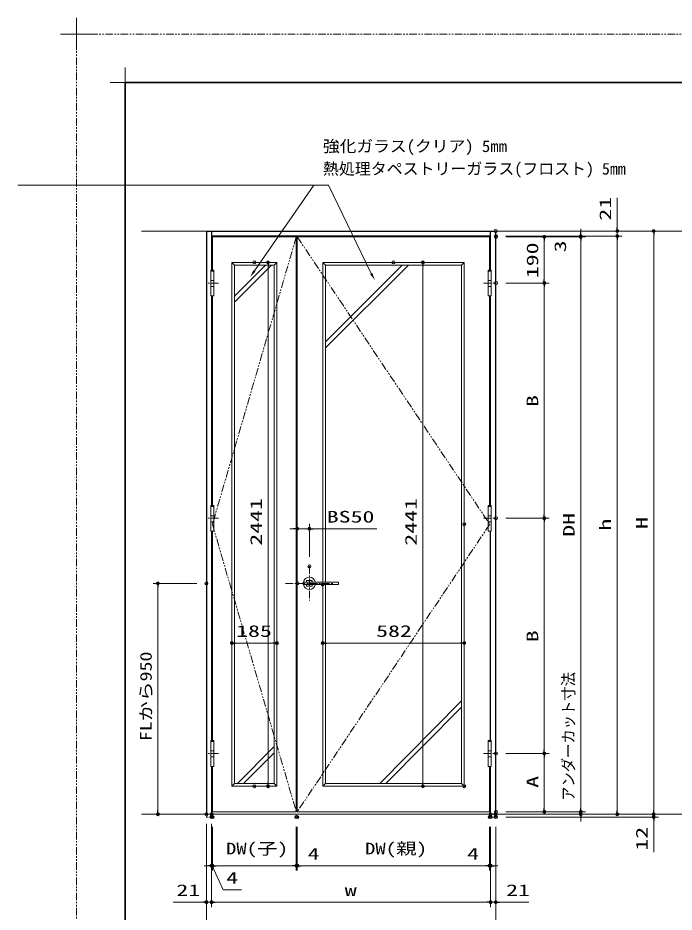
# Model space of a CAD drawing. Units: millimetres, scale not verified, with parts at other scales. Extents: x -1341 to 1306, y -607 to 607.
# Drawn here: x -1341 to -801, y -129 to 607 of the extents above; entities that cross this region are included whole.
import ezdxf
from ezdxf.enums import TextEntityAlignment as Align

# ---------------------------------------------------------------- set-up
doc = ezdxf.new("R2010")
doc.units = ezdxf.units.MM
doc.header["$LTSCALE"] = 5
doc.header["$PDMODE"] = 32
doc.header["$PDSIZE"] = 2.5
for name, pattern in [('USER1', [2.5, 1.25, -0.25, 0.25, -0.25, 0.25, -0.25]), ('USER2', [0.375, 0.25, -0.125]), ('USER3', [2, 1.25, -0.25, 0.25, -0.25])]:
    doc.linetypes.add(name, pattern=pattern)
for name, color, linetype, lineweight in [('0-1_線(黄)', 2, 'Continuous', 15), ('0-3_陰線', 4, 'USER1', 9), ('0-8_二点鎖線', 4, 'USER1', 9), ('0-B_点線(水)', 6, 'USER2', 9), ('0-C_中心線', 3, 'USER3', 9), ('0-D_線(白)', 7, 'Continuous', 30), ('1-0_線(水)', 4, 'Continuous', 9), ('1-1_寸法線', 3, 'Continuous', 13), ('1-4_DEFPOINTS', 7, 'Continuous', 5), ('1-5_0', 3, 'Continuous', 25), ('1-7_図面枠', 7, 'Continuous', 35), ('1-8_一般', 7, 'Continuous', 5)]:
    doc.layers.add(name, color=color, linetype=linetype, lineweight=lineweight)
doc.styles.add('ＭＳ ゴシック', font='')
doc.styles.get('ＭＳ ゴシック').set_extended_font_data('MS Gothic')

# ---------------------------------------------------------------- blocks, each defined once
blk = doc.blocks.new('_DOT')
at = {"layer": '1-5_0'}
blk.add_line((-2.5, 0), (-5, 0), dxfattribs=at)
for points in [[(0, 0), (-2.5, 0), (-2.48, 0.313)], [(0, 0), (-2.48, -0.313), (-2.5, 0)], [(0, 0), (-2.48, 0.313), (-2.421, 0.622)], [(0, 0), (-2.421, -0.622), (-2.48, -0.313)], [(0, 0), (-2.421, 0.622), (-2.324, 0.92)], [(0, 0), (-2.324, -0.92), (-2.421, -0.622)], [(0, 0), (-2.324, 0.92), (-2.191, 1.204)], [(0, 0), (-2.191, -1.204), (-2.324, -0.92)], [(0, 0), (-2.191, 1.204), (-2.023, 1.469)], [(0, 0), (-2.023, -1.469), (-2.191, -1.204)], [(0, 0), (-2.023, 1.469), (-1.822, 1.711)], [(0, 0), (-1.822, -1.711), (-2.023, -1.469)], [(0, 0), (-1.822, 1.711), (-1.594, 1.926)], [(0, 0), (-1.594, -1.926), (-1.822, -1.711)], [(0, 0), (-1.594, 1.926), (-1.34, 2.111)], [(0, 0), (-1.34, -2.111), (-1.594, -1.926)], [(0, 0), (-1.34, 2.111), (-1.064, 2.262)], [(0, 0), (-1.064, -2.262), (-1.34, -2.111)], [(0, 0), (-1.064, 2.262), (-0.773, 2.378)], [(0, 0), (-0.773, -2.378), (-1.064, -2.262)], [(0, 0), (-0.773, 2.378), (-0.468, 2.456)], [(0, 0), (-0.468, -2.456), (-0.773, -2.378)], [(0, 0), (-0.468, 2.456), (-0.157, 2.495)], [(0, 0), (-0.157, -2.495), (-0.468, -2.456)], [(0, 0), (-0.157, 2.495), (0.157, 2.495)], [(0, 0), (0.157, -2.495), (-0.157, -2.495)], [(0, 0), (0.157, 2.495), (0.468, 2.456)], [(0, 0), (0.468, 2.456), (0.773, 2.378)], [(0, 0), (0.773, 2.378), (1.064, 2.262)], [(0, 0), (1.064, 2.262), (1.34, 2.111)], [(0, 0), (1.34, 2.111), (1.594, 1.926)], [(0, 0), (1.594, 1.926), (1.822, 1.711)], [(0, 0), (1.822, 1.711), (2.023, 1.469)], [(0, 0), (2.023, 1.469), (2.191, 1.204)], [(0, 0), (2.191, 1.204), (2.324, 0.92)], [(0, 0), (2.324, 0.92), (2.421, 0.622)], [(0, 0), (2.421, 0.622), (2.48, 0.313)], [(0, 0), (2.48, 0.313), (2.5, 0)], [(0, 0), (0.468, -2.456), (0.157, -2.495)], [(0, 0), (0.773, -2.378), (0.468, -2.456)], [(0, 0), (1.064, -2.262), (0.773, -2.378)], [(0, 0), (1.34, -2.111), (1.064, -2.262)], [(0, 0), (1.594, -1.926), (1.34, -2.111)], [(0, 0), (1.822, -1.711), (1.594, -1.926)], [(0, 0), (2.023, -1.469), (1.822, -1.711)], [(0, 0), (2.191, -1.204), (2.023, -1.469)], [(0, 0), (2.324, -0.92), (2.191, -1.204)], [(0, 0), (2.421, -0.622), (2.324, -0.92)], [(0, 0), (2.48, -0.313), (2.421, -0.622)], [(0, 0), (2.5, 0), (2.48, -0.313)]]:
    blk.add_solid(points, dxfattribs=at)
blk = doc.blocks.new('グループ-13-1')
at = {"layer": '1-8_一般'}
for p, q in [((62041.6, -14029.5), (62041.6, -13365.5)), ((61709.6, -13697.5), (62373.6, -13697.5))]:
    blk.add_line(p, q, dxfattribs=at)

msp = doc.modelspace()

# ---------------------------------------------------------------- linework, layer by layer
at = {"layer": '0-1_線(黄)'}
for p, q in [((-1239.464, 431.848), (-497.423, 431.848)), ((-1239.464, -48.152), (-497.423, -48.152))]:
    msp.add_line(p, q, dxfattribs=at)
at = {"layer": '0-3_陰線'}
for p in [(387.036, 594), (-1292.964, -594)]:
    msp.add_line(p, (-1292.964, 594), dxfattribs=at)
at = {"layer": '0-8_二点鎖線'}
for points in [[(-1112.145, 427.048), (-1181.145, 190.448), (-1112.145, -46.152)], [(-1111.345, 427.048), (-952.945, 190.448), (-1111.345, -46.152)]]:
    msp.add_lwpolyline(points, dxfattribs=at)
at = {"layer": '0-B_点線(水)', "color": 4}
for p, q in [((-1186.045, -50.552), (-1186.045, -48.152)), ((-1186.045, -50.552), (-1181.845, -50.552)), ((-1181.845, -50.552), (-1181.845, -48.152)), ((-952.245, -48.152), (-952.245, -50.552)), ((-948.045, -50.552), (-952.245, -50.552)), ((-948.045, -48.152), (-948.045, -50.552))]:
    msp.add_line(p, q, dxfattribs=at)
at = {"layer": '0-C_中心線'}
for p, q in [((-1176.039, 389.048), (-1186.251, 389.048)), ((-958.051, 389.048), (-947.839, 389.048)), ((-1176.039, 195.448), (-1186.251, 195.448)), ((-958.051, 195.448), (-947.839, 195.448)), ((-1101.345, 155.817), (-1101.345, 127.879)), ((-1101.345, 155.817), (-1101.345, 127.879)), ((-1120.959, 141.848), (-1081.732, 141.848)), ((-1120.959, 141.848), (-1081.732, 141.848)), ((-1176.039, 1.848), (-1186.251, 1.848)), ((-958.051, 1.848), (-947.839, 1.848))]:
    msp.add_line(p, q, dxfattribs=at)
at = {"layer": '0-D_線(白)'}
for p, q in [((-1186.045, 431.848), (-1186.045, -48.152)), ((-1186.045, 431.848), (-948.045, 431.848)), ((-1181.845, 431.848), (-1181.845, 399.648)), ((-952.245, 427.648), (-1181.845, 427.648)), ((-952.245, 399.648), (-952.245, 431.848)), ((-948.045, -48.152), (-948.045, 431.848)), ((-1181.845, 378.448), (-1181.845, 206.048)), ((-952.245, 206.048), (-952.245, 378.448)), ((-1181.845, 184.848), (-1181.845, 12.448)), ((-952.245, 12.448), (-952.245, 184.848)), ((-1181.845, -8.752), (-1181.845, -48.152)), ((-952.245, -48.152), (-952.245, -8.752))]:
    msp.add_line(p, q, dxfattribs=at)
at = {"layer": '1-0_線(水)'}
for p, q in [((-1181.045, 427.048), (-1112.145, 427.048)), ((-1181.045, 399.648), (-1181.045, 427.048)), ((-953.045, 427.048), (-1111.345, 427.048)), ((-953.045, 399.648), (-953.045, 427.048)), ((-1132.415, 403.848), (-1162.945, 373.317)), ((-1137.415, 403.848), (-1162.945, 378.317)), ((-1024.91, 403.848), (-1088.145, 340.612)), ((-1019.91, 403.848), (-1088.145, 335.612)), ((-1181.045, 206.048), (-1181.045, 378.448)), ((-953.045, 206.048), (-953.045, 378.448)), ((-1181.045, 12.448), (-1181.045, 184.848)), ((-1106.325, 142.848), (-1077.566, 142.848)), ((-1106.325, 142.848), (-1077.566, 142.848)), ((-1106.325, 140.848), (-1077.566, 140.848)), ((-1106.325, 140.848), (-1077.566, 140.848)), ((-1103.745, 142.886), (-1098.945, 142.886)), ((-1103.745, 142.886), (-1098.945, 142.886)), ((-1103.745, 140.809), (-1098.945, 140.809)), ((-1103.745, 140.809), (-1098.945, 140.809)), ((-1103.497, 144.248), (-1099.194, 144.248)), ((-1103.497, 144.248), (-1099.194, 144.248)), ((-1103.497, 139.448), (-1099.194, 139.448)), ((-1103.497, 139.448), (-1099.194, 139.448)), ((-976.145, 45.055), (-1043.534, -22.952)), ((-976.145, 40.009), (-1038.534, -22.952)), ((-1130.345, 7.494), (-1160.515, -22.952)), ((-1130.345, 2.494), (-1155.56, -22.952)), ((-1181.045, -46.152), (-1181.045, -8.752)), ((-953.045, -46.152), (-953.045, -8.752)), ((-1112.145, -46.152), (-1181.045, -46.152)), ((-1111.345, -46.152), (-953.045, -46.152))]:
    msp.add_line(p, q, dxfattribs=at)
for centre, radius, start, end in [((-1090.545, 141.848), 16, 177.09771, 182.90229), ((-1090.545, 141.848), 16, 177.09771, 182.90229), ((-1106.325, 142.648), 0.2, 90, 177.09773), ((-1106.325, 142.648), 0.2, 90, 177.09773), ((-1106.325, 141.048), 0.2, 182.90229, 270), ((-1106.325, 141.048), 0.2, 182.90229, 270), ((-1101.345, 141.848), 5, 11.53696, 168.46304), ((-1101.345, 141.848), 5, 11.53696, 168.46304), ((-1101.345, 141.848), 5, 191.53695, 348.46305), ((-1101.345, 141.848), 5, 191.53695, 348.46305), ((-1053.745, 141.848), 50, 177.46804, 178.85401), ((-1053.745, 141.848), 50, 177.46804, 178.85401), ((-1053.745, 141.848), 50, 181.14599, 182.53196), ((-1053.745, 141.848), 50, 181.14599, 182.53196), ((-1103.497, 144.048), 0.2, 90, 177.46807), ((-1103.497, 144.048), 0.2, 90, 177.46807), ((-1102.745, 142.686), 0.2, 90, 126.29305), ((-1102.745, 142.686), 0.2, 90, 126.29305), ((-1102.745, 141.009), 0.2, 233.70828, 270), ((-1102.745, 141.009), 0.2, 233.70828, 270), ((-1099.945, 142.686), 0.2, 53.70695, 90), ((-1099.945, 142.686), 0.2, 53.70695, 90), ((-1099.945, 141.009), 0.2, 270, 306.29171), ((-1099.945, 141.009), 0.2, 270, 306.29171), ((-1099.194, 144.048), 0.2, 2.53193, 90), ((-1099.194, 144.048), 0.2, 2.53193, 90), ((-1148.945, 141.848), 50, 1.14599, 2.53196), ((-1148.945, 141.848), 50, 1.14599, 2.53196), ((-1148.945, 141.848), 50, 357.46804, 358.85401), ((-1148.945, 141.848), 50, 357.46804, 358.85401), ((-1077.566, 142.648), 0.2, 2.90227, 90), ((-1077.566, 142.648), 0.2, 2.90227, 90), ((-1077.566, 141.048), 0.2, 270, 357.09771), ((-1077.566, 141.048), 0.2, 270, 357.09771), ((-1093.345, 141.848), 16, 357.09771, 2.90229), ((-1093.345, 141.848), 16, 357.09771, 2.90229), ((-1103.497, 139.648), 0.2, 182.53196, 270), ((-1103.497, 139.648), 0.2, 182.53196, 270), ((-1099.194, 139.648), 0.2, 270, 357.46804), ((-1099.194, 139.648), 0.2, 270, 357.46804)]:
    msp.add_arc(centre, radius, start, end, dxfattribs=at)
at = {"layer": '1-1_寸法線'}
for p, q in [((-1097.659, 469.716), (-1146.576, 399.003)), ((-848.045, 434.848), (-848.045, 459.181)), ((-1112.145, 427.048), (-1112.145, -46.152)), ((-1111.345, 427.048), (-1111.345, -46.152)), ((-940.045, 431.848), (-844.045, 431.848)), ((-940.045, 431.848), (-814.045, 431.848)), ((-939.839, 427.648), (-844.045, 427.648)), ((-939.839, 427.648), (-874.045, 427.648)), ((-939.839, 427.648), (-844.045, 427.648)), ((-939.839, 427.048), (-874.045, 427.048)), ((-939.839, 427.048), (-874.045, 427.048)), ((-939.839, 427.048), (-904.045, 427.048)), ((-878.045, 430.648), (-878.045, 433.648)), ((-878.045, 427.648), (-878.045, 427.048)), ((-848.045, 427.648), (-848.045, 431.848)), ((-818.045, 428.848), (-818.045, -45.152)), ((-908.045, 424.048), (-908.045, 392.048)), ((-878.045, 424.048), (-878.045, 421.048)), ((-878.045, 424.048), (-878.045, -43.152)), ((-848.045, 424.648), (-848.045, 421.648)), ((-848.045, 424.648), (-848.045, -45.152)), ((-1162.945, 403.848), (-1165.145, 406.048)), ((-1138.645, 406.048), (-1131.382, 406.048)), ((-1130.345, 403.848), (-1128.145, 406.048)), ((-1090.345, 406.048), (-1090.345, 142.848)), ((-973.945, 406.048), (-1090.345, 406.048)), ((-1088.145, 403.848), (-1090.345, 406.048)), ((-1024.145, 406.048), (-1004.003, 406.048)), ((-976.145, 403.848), (-973.945, 406.048)), ((-973.945, -25.152), (-973.945, 406.048)), ((-1182.345, 391.148), (-1182.345, 398.848)), ((-1179.945, 391.148), (-1179.945, 398.848)), ((-1135.382, 403.048), (-1135.382, -22.152)), ((-1088.145, 403.848), (-976.145, 403.848)), ((-1088.145, 142.848), (-1088.145, 403.848)), ((-1008.003, -22.152), (-1008.003, 403.048)), ((-976.145, 403.848), (-976.145, -22.952)), ((-954.145, 391.148), (-954.145, 398.848)), ((-951.745, 391.148), (-951.745, 398.848)), ((-954.225, 386.2), (-954.225, 391.148)), ((-951.665, 391.148), (-951.665, 386.2)), ((-1182.345, 386.2), (-1182.345, 378.448)), ((-951.745, 386.2), (-951.745, 378.448)), ((-939.839, 389.048), (-904.045, 389.048)), ((-939.839, 389.048), (-904.045, 389.048)), ((-908.045, 386.048), (-908.045, 198.448)), ((-1182.345, 378.448), (-1179.945, 378.448)), ((-951.745, 378.448), (-954.145, 378.448)), ((-1179.865, 206.048), (-1182.425, 206.048)), ((-1182.345, 197.548), (-1182.345, 205.248)), ((-1179.945, 197.548), (-1179.945, 205.248)), ((-954.145, 197.548), (-954.145, 205.248)), ((-951.745, 197.548), (-951.745, 205.248)), ((-1182.425, 197.548), (-1182.425, 192.6)), ((-1182.345, 192.6), (-1182.345, 184.848)), ((-1179.865, 192.6), (-1179.865, 197.548)), ((-954.225, 192.6), (-954.225, 197.548)), ((-951.745, 192.6), (-951.745, 184.848)), ((-951.665, 197.548), (-951.665, 192.6)), ((-939.839, 195.448), (-904.045, 195.448)), ((-939.839, 195.448), (-904.045, 195.448)), ((-908.045, 192.448), (-908.045, 4.848)), ((-1182.345, 184.848), (-1179.945, 184.848)), ((-1114.345, 186.848), (-1117.345, 186.848)), ((-1111.345, 149.848), (-1111.345, 190.848)), ((-1111.345, 186.848), (-1101.345, 186.848)), ((-1101.345, 163.817), (-1101.345, 190.848)), ((-1098.345, 186.848), (-1045.925, 186.848)), ((-951.745, 184.848), (-954.145, 184.848)), ((-973.945, 182.448), (-973.945, 88.761)), ((-1194.045, 141.848), (-1230.045, 141.848)), ((-1090.345, 140.848), (-1090.345, -25.152)), ((-1088.145, -22.952), (-1088.145, 140.848)), ((-1226.045, 138.848), (-1226.045, -45.152)), ((-1090.345, 132.848), (-1090.345, 88.761)), ((-1165.145, 100.761), (-1165.145, 96.761)), ((-1128.145, 100.761), (-1128.145, 96.761)), ((-1131.145, 92.761), (-1162.145, 92.761)), ((-976.945, 92.761), (-1087.345, 92.761)), ((-1182.345, 3.948), (-1182.345, 11.648)), ((-1179.945, 3.948), (-1179.945, 11.648)), ((-954.225, 12.448), (-951.665, 12.448)), ((-954.145, 3.948), (-954.145, 11.648)), ((-951.745, 3.948), (-951.745, 11.648)), ((-1182.425, 3.948), (-1182.425, -1)), ((-1179.865, -1), (-1179.865, 3.948)), ((-939.839, 1.848), (-904.045, 1.848)), ((-939.839, 1.848), (-904.045, 1.848)), ((-1182.345, -1), (-1182.345, -8.752)), ((-951.745, -1), (-951.745, -8.752)), ((-908.045, -1.152), (-908.045, -43.152)), ((-1182.345, -8.752), (-1179.945, -8.752)), ((-951.745, -8.752), (-954.145, -8.752)), ((-1162.945, -22.952), (-1165.145, -25.152)), ((-1138.645, -25.152), (-1131.382, -25.152)), ((-1130.345, -22.952), (-1128.145, -25.152)), ((-1088.145, -22.952), (-1090.345, -25.152)), ((-1090.345, -25.152), (-973.945, -25.152)), ((-976.145, -22.952), (-1088.145, -22.952)), ((-981.945, -25.152), (-1012.003, -25.152)), ((-976.145, -22.952), (-973.945, -25.152)), ((-878.045, -43.152), (-878.045, -40.152)), ((-818.045, -45.152), (-818.045, -42.152)), ((-1194.045, -48.152), (-1230.045, -48.152)), ((-944.245, -48.152), (-844.045, -48.152)), ((-940.245, -48.152), (-874.045, -48.152)), ((-940.245, -48.152), (-814.045, -48.152)), ((-940.045, -48.152), (-814.045, -48.152)), ((-939.839, -46.152), (-874.045, -46.152)), ((-939.839, -46.152), (-874.045, -46.152)), ((-939.839, -46.152), (-904.045, -46.152)), ((-939.839, -50.552), (-814.045, -50.552)), ((-878.045, -46.152), (-878.045, -48.152)), ((-878.045, -51.152), (-878.045, -54.152)), ((-818.045, -48.152), (-818.045, -50.552)), ((-1186.045, -56.152), (-1186.045, -154.552)), ((-1186.045, -56.152), (-1186.045, -124.552)), ((-1181.845, -56.152), (-1181.845, -124.552)), ((-1181.845, -56.152), (-1181.845, -124.552)), ((-1181.845, -58.552), (-1181.845, -94.552)), ((-1181.045, -58.552), (-1181.045, -94.552)), ((-1181.045, -58.552), (-1181.045, -94.552)), ((-1112.145, -58.552), (-1112.145, -94.552)), ((-1112.145, -58.552), (-1112.145, -94.552)), ((-1111.345, -58.552), (-1111.345, -94.552)), ((-1111.345, -58.552), (-1111.345, -94.552)), ((-953.045, -58.552), (-953.045, -94.552)), ((-953.045, -58.552), (-953.045, -94.552)), ((-952.245, -58.552), (-952.245, -124.552)), ((-952.245, -58.552), (-952.245, -124.552)), ((-952.245, -58.552), (-952.245, -94.552)), ((-948.045, -58.552), (-948.045, -154.552)), ((-948.045, -58.552), (-948.045, -124.552)), ((-818.045, -53.552), (-818.045, -79.314)), ((-1184.845, -90.552), (-1187.845, -90.552)), ((-1181.845, -90.552), (-1181.045, -90.552)), ((-1181.845, -90.552), (-1181.045, -90.552)), ((-1115.145, -90.552), (-1178.045, -90.552)), ((-1178.045, -90.552), (-1175.045, -90.552)), ((-1115.145, -90.552), (-1118.145, -90.552)), ((-1112.145, -90.552), (-1111.345, -90.552)), ((-1108.345, -90.552), (-1090.203, -90.552)), ((-1108.345, -90.552), (-956.045, -90.552)), ((-956.045, -90.552), (-974.188, -90.552)), ((-952.245, -90.552), (-953.045, -90.552)), ((-949.245, -90.552), (-946.245, -90.552)), ((-1189.045, -120.552), (-1213.379, -120.552)), ((-1181.845, -120.552), (-1186.045, -120.552)), ((-955.245, -120.552), (-1178.845, -120.552)), ((-1178.845, -120.552), (-1175.845, -120.552)), ((-955.245, -120.552), (-958.245, -120.552)), ((-952.245, -120.552), (-948.045, -120.552)), ((-945.045, -120.552), (-920.712, -120.552))]:
    msp.add_line(p, q, dxfattribs=at)
for points in [[(-1341.222, 469.716), (-1085.659, 469.716), (-1050.502, 396.811)], [(-1179.865, 398.848), (-1179.865, 399.648), (-1182.425, 399.648), (-1182.425, 398.848)], [(-954.225, 398.848), (-954.225, 399.648), (-951.665, 399.648), (-951.665, 398.848)], [(-1179.945, 386.2), (-1179.945, 378.448), (-1182.345, 378.448)], [(-954.145, 386.2), (-954.145, 378.448), (-951.745, 378.448)], [(-954.225, 205.248), (-954.225, 206.048), (-951.665, 206.048), (-951.665, 205.248)], [(-1179.945, 192.6), (-1179.945, 184.848), (-1182.345, 184.848)], [(-954.145, 192.6), (-954.145, 184.848), (-951.745, 184.848)], [(-1179.865, 11.648), (-1179.865, 12.448), (-1182.425, 12.448), (-1182.425, 11.648)], [(-1179.945, -1), (-1179.945, -8.752), (-1182.345, -8.752)], [(-954.145, -1), (-954.145, -8.752), (-951.745, -8.752)], [(-1181.445, -90.552), (-1172.318, -110.401), (-1157.175, -110.401)]]:
    msp.add_lwpolyline(points, dxfattribs=at)
for points in [[(-1128.145, 406.048), (-1128.145, -25.152), (-1165.145, -25.152), (-1165.145, 406.048)], [(-1182.425, 398.848), (-1179.865, 398.848), (-1179.865, 399.648), (-1182.425, 399.648)], [(-1130.345, 403.848), (-1162.945, 403.848), (-1162.945, -22.952), (-1130.345, -22.952)], [(-951.665, 398.848), (-954.225, 398.848), (-954.225, 399.648), (-951.665, 399.648)], [(-1182.425, 386.2), (-1179.865, 386.2), (-1179.865, 391.148), (-1182.425, 391.148)], [(-951.665, 386.2), (-954.225, 386.2), (-954.225, 391.148), (-951.665, 391.148)], [(-1182.425, 205.248), (-1179.865, 205.248), (-1179.865, 206.048), (-1182.425, 206.048)], [(-951.665, 205.248), (-954.225, 205.248), (-954.225, 206.048), (-951.665, 206.048)], [(-1182.425, 192.6), (-1179.865, 192.6), (-1179.865, 197.548), (-1182.425, 197.548)], [(-951.665, 192.6), (-954.225, 192.6), (-954.225, 197.548), (-951.665, 197.548)], [(-1182.425, 11.648), (-1179.865, 11.648), (-1179.865, 12.448), (-1182.425, 12.448)], [(-951.665, 11.648), (-954.225, 11.648), (-954.225, 12.448), (-951.665, 12.448)], [(-1182.425, -1), (-1179.865, -1), (-1179.865, 3.948), (-1182.425, 3.948)], [(-951.665, -1), (-954.225, -1), (-954.225, 3.948), (-951.665, 3.948)]]:
    msp.add_lwpolyline(points, close=True, dxfattribs=at)
for points in [[(-1149.989, 394.069), (-1147.433, 399.596), (-1145.719, 398.411)], [(-1047.553, 391.586), (-1051.41, 396.299), (-1049.595, 397.324)]]:
    msp.add_solid(points, dxfattribs=at)
at = {"layer": '1-4_DEFPOINTS'}
for p, q in [((-1252.964, 541.55), (-1252.964, 566.45)), ((-1265.414, 554), (-1240.514, 554))]:
    msp.add_line(p, q, dxfattribs=at)
for p in [(-948.045, 431.848), (-947.839, 427.648), (-947.839, 427.048), (-878.045, 427.048), (-848.045, 427.648), (-1146.645, 406.048), (-1032.145, 406.048), (-1008.003, 406.048), (-947.839, 389.048), (-908.045, 389.048), (-973.945, 190.448), (-947.839, 195.448), (-908.045, 195.448), (-1101.345, 186.848), (-1101.345, 155.817), (-1186.045, 141.848), (-1111.345, 141.848), (-1090.345, 140.848), (-1165.145, 92.761), (-1128.145, 92.761), (-1090.345, 92.761), (-947.839, 1.848), (-908.045, 1.848), (-1146.645, -25.152), (-1135.382, -25.152), (-973.945, -25.152), (-1226.045, -48.152), (-1186.045, -48.152), (-1186.045, -48.152), (-1181.845, -48.152), (-1181.845, -50.552), (-1181.045, -50.552), (-1112.145, -50.552), (-1111.345, -50.552), (-953.045, -50.552), (-952.245, -48.152), (-952.245, -50.552), (-948.245, -48.152), (-948.045, -48.152), (-948.045, -50.552), (-947.839, -46.152), (-947.839, -50.552), (-908.045, -46.152), (-878.045, -46.152), (-878.045, -48.152), (-848.045, -48.152), (-818.045, -48.152), (-818.045, -48.152), (-1181.845, -90.552), (-1181.045, -90.552), (-1111.345, -90.552), (-953.045, -90.552), (-952.245, -90.552), (-1186.045, -120.552), (-1181.845, -120.552), (-952.245, -120.552)]:
    msp.add_point(p, dxfattribs=at)
at = {"layer": '1-7_図面枠'}
msp.add_lwpolyline([(-1252.964, -554), (347.036, -554), (347.036, 554), (-1252.964, 554)], close=True, dxfattribs=at)

# ---------------------------------------------------------------- block references
at = {"layer": '0-3_陰線', "xscale": 0.04, "yscale": 0.04}
msp.add_blockref('グループ-13-1', (-3774.629, 1141.9), dxfattribs=at)
at = {"layer": '1-1_寸法線', "xscale": 0.6, "yscale": 0.6}
for p, rotation in [((-848.045, 431.848), 270), ((-908.045, 427.048), 90), ((-878.045, 427.648), 270), ((-878.045, 427.048), 90), ((-878.045, 427.048), 90), ((-848.045, 427.648), 90), ((-848.045, 427.648), 90), ((-818.045, 431.848), 90), ((-1135.382, 406.048), 90), ((-1008.003, 406.048), 90), ((-908.045, 389.048), 270), ((-908.045, 389.048), 90), ((-908.045, 195.448), 270), ((-908.045, 195.448), 90), ((-1101.345, 186.848), 180), ((-1226.045, 141.848), 90), ((-1165.145, 92.761), 180), ((-1090.345, 92.761), 180), ((-908.045, 1.848), 270), ((-908.045, 1.848), 90), ((-1135.382, -25.152), 270), ((-1008.003, -25.152), 270), ((-908.045, -46.152), 270), ((-878.045, -46.152), 270), ((-878.045, -46.152), 270), ((-1226.045, -48.152), 270), ((-878.045, -48.152), 90), ((-848.045, -48.152), 270), ((-818.045, -48.152), 270), ((-818.045, -48.152), 270), ((-818.045, -50.552), 90), ((-1181.045, -90.552), 180), ((-1181.045, -90.552), 180), ((-1111.345, -90.552), 180), ((-1111.345, -90.552), 180), ((-952.245, -90.552), 180), ((-1181.845, -120.552), 180), ((-1181.845, -120.552), 180), ((-948.045, -120.552), 180)]:
    msp.add_blockref('_DOT', p, dxfattribs=dict(at, rotation=rotation))
for p in [(-1111.345, 186.848), (-1128.145, 92.761), (-973.945, 92.761), (-1181.845, -90.552), (-1112.145, -90.552), (-1112.145, -90.552), (-953.045, -90.552), (-953.045, -90.552), (-1186.045, -120.552), (-952.245, -120.552), (-952.245, -120.552)]:
    msp.add_blockref('_DOT', p, dxfattribs=at)

# ---------------------------------------------------------------- texts
at = {"layer": '1-1_寸法線', "style": 'ＭＳ ゴシック'}
for s, height, width, p in [('強化ガラス(クリア) 5mm', 9.621, 1.05, (-1090.259, 493.99)), ('BS50', 9.604, 1.5, (-1087.068, 188.997)), ('185', 9.604, 1.5, (-1161.645, 94.91)), ('582', 9.604, 1.5, (-1046.431, 94.91)), ('DW(子)', 9.604, 1.3, (-1169.976, -84.117)), ('DW(親)', 9.604, 1.3, (-1055.576, -84.117)), ('4', 9.604, 1.5, (-1102.774, -88.403)), ('4', 9.604, 1.5, (-971.617, -88.403)), ('4', 9.604, 1.5, (-1169.746, -108.251)), ('21', 9.604, 1.5, (-1210.807, -118.403)), ('w', 9.604, 1.5, (-1072.284, -118.403)), ('21', 9.604, 1.5, (-939.474, -118.403))]:
    msp.add_text(s, height=height, dxfattribs=dict(at, width=width)).set_placement(p, align=Align.BOTTOM_LEFT)
msp.add_text('熱処理タペストリーガラス(フロスト) 5mm', height=9.621, dxfattribs=at).set_placement((-1090.259, 475.419), align=Align.BOTTOM_LEFT)
for s, height, width, p in [('21', 9.604, 1.5, (-850.195, 440.419)), ('190', 9.604, 1.5, (-910.195, 393.048)), ('3', 9.604, 1.5, (-887.293, 414.286)), ('B', 9.604, 1.5, (-910.195, 287.01)), ('2441', 9.604, 1.5, (-1137.531, 172.829)), ('2441', 9.604, 1.5, (-1010.153, 172.829)), ('DH', 9.604, 1.5, (-880.195, 180.21)), ('h', 9.604, 1.5, (-850.195, 185.224)), ('H', 9.604, 1.5, (-820.195, 186.61)), ('B', 9.604, 1.5, (-910.195, 93.41)), ('FLから950', 9.621, 1.25, (-1228.195, 11.99)), ('アンダーカット寸法', 9.604, 0.9, (-880.57, -37.233)), ('A', 9.604, 1.5, (-910.195, -26.438)), ('12', 9.604, 1.5, (-820.195, -78.171))]:
    msp.add_text(s, height=height, rotation=90, dxfattribs=dict(at, width=width)).set_placement(p, align=Align.BOTTOM_LEFT)

doc.saveas('drawing.dxf')
